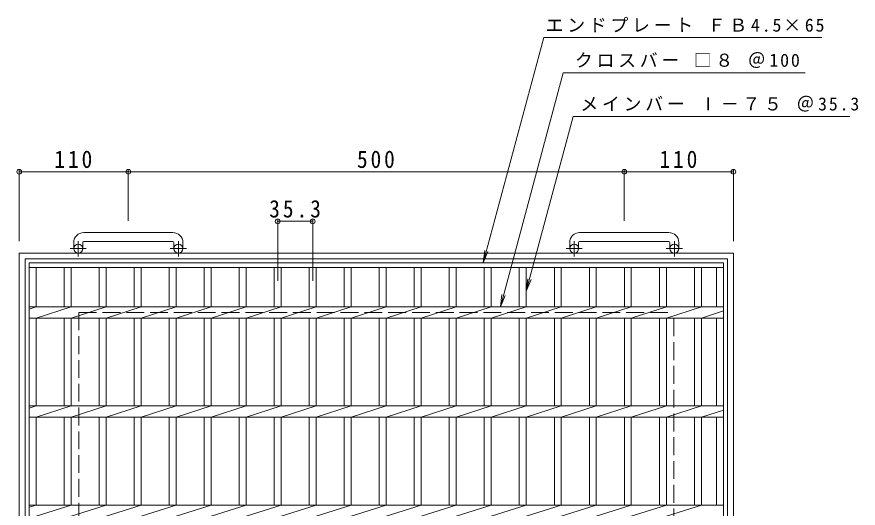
# Model space of a CAD drawing. Units: millimetres at full size, sheet at 1:6. Extents: x -846 to 1060, y -820 to 807.
# Drawn here: x -825 to 23, y 311 to 807 of the extents above; entities that cross this region are included whole.
import ezdxf

# ---------------------------------------------------------------- set-up
doc = ezdxf.new("R2010")
doc.units = ezdxf.units.MM
doc.header["$LTSCALE"] = 6
doc.header["$PDMODE"] = 32
doc.header["$PDSIZE"] = 4.8
doc.linetypes.add('CHAIN1', pattern=[8, 5, -1, 1, -1])
doc.linetypes.add('DASHED3', pattern=[4, 3, -1])
for name, color, linetype, lineweight in [('A-1_ピット', 2, 'Continuous', 9), ('A-2_蓋', 3, 'Continuous', 9), ('A-4_寸法', 7, 'Continuous', 9), ('A-5_仕様文', 7, 'Continuous', 9)]:
    doc.layers.add(name, color=color, linetype=linetype, lineweight=lineweight)
doc.styles.add('ＭＳ ゴシック', font='')
doc.styles.get('ＭＳ ゴシック').set_extended_font_data('MS Gothic')

msp = doc.modelspace()

# ---------------------------------------------------------------- linework, layer by layer
at = {"layer": 'A-1_ピット'}
for p, q in [((-668.064, 589.035), (-758.064, 589.035)), ((-168.059, 589.035), (-258.059, 589.035)), ((-768.063, 579.035), (-768.063, 572.935)), ((-759.064, 579.035), (-759.064, 572.935)), ((-758.064, 580.035), (-668.064, 580.035)), ((-667.064, 579.035), (-667.064, 572.935)), ((-658.064, 579.035), (-658.064, 572.935)), ((-268.058, 579.035), (-268.058, 572.935)), ((-259.059, 579.035), (-259.059, 572.935)), ((-258.059, 580.035), (-168.059, 580.035)), ((-167.059, 579.035), (-167.059, 572.935)), ((-158.059, 579.035), (-158.059, 572.935)), ((-823.066, 568.435), (-103.066, 568.435)), ((-823.066, 568.435), (-823.066, -151.565)), ((-103.066, -151.565), (-103.066, 568.435)), ((-817.066, 562.435), (-109.066, 562.435)), ((-817.066, 562.435), (-817.066, -145.565)), ((-109.066, -145.565), (-109.066, 562.435))]:
    msp.add_line(p, q, dxfattribs=at)
at = {"layer": 'A-1_ピット', "linetype": 'CHAIN1'}
for p, q in [((-763.564, 564.828), (-763.564, 580.426)), ((-662.563, 564.828), (-662.563, 580.426)), ((-263.559, 564.828), (-263.559, 580.426)), ((-162.558, 564.828), (-162.558, 580.426)), ((-755.4, 572.935), (-771.808, 572.935)), ((-654.4, 572.935), (-670.807, 572.935)), ((-255.395, 572.935), (-271.803, 572.935)), ((-154.395, 572.935), (-170.802, 572.935))]:
    msp.add_line(p, q, dxfattribs=at)
at = {"layer": 'A-1_ピット', "linetype": 'DASHED3'}
for p, q in [((-763.066, 508.435), (-163.066, 508.435)), ((-763.066, 508.435), (-763.066, -91.566)), ((-163.066, -91.566), (-163.066, 508.435))]:
    msp.add_line(p, q, dxfattribs=at)
at = {"layer": 'A-1_ピット'}
for centre in [(-763.564, 572.935), (-662.563, 572.935), (-263.559, 572.935), (-162.558, 572.935)]:
    msp.add_circle(centre, 4.5, dxfattribs=at)
for centre, radius, start, end in [((-758.064, 579.035), 10, 90, 180), ((-668.064, 579.035), 10, 0, 90), ((-258.059, 579.035), 10, 90, 180), ((-168.059, 579.035), 10, 0, 90), ((-758.064, 579.035), 1, 90, 180), ((-668.064, 579.035), 1, 0, 90), ((-258.059, 579.035), 1, 90, 180), ((-168.059, 579.035), 1, 0, 90)]:
    msp.add_arc(centre, radius, start, end, dxfattribs=at)
at = {"layer": 'A-2_蓋'}
for p, q in [((-813.066, 558.435), (-113.066, 558.435)), ((-813.066, -141.565), (-813.066, 558.435)), ((-813.066, 553.935), (-113.066, 553.935)), ((-806.066, 514.092), (-806.066, 553.935)), ((-777.766, 514.092), (-777.766, 553.935)), ((-770.766, 514.092), (-770.766, 553.935)), ((-742.466, 514.092), (-742.466, 553.935)), ((-735.466, 514.092), (-735.466, 553.935)), ((-707.166, 514.092), (-707.166, 553.935)), ((-700.166, 514.092), (-700.166, 553.935)), ((-671.866, 514.092), (-671.866, 553.935)), ((-664.866, 514.092), (-664.866, 553.935)), ((-636.566, 514.092), (-636.566, 553.935)), ((-629.566, 514.092), (-629.566, 553.935)), ((-601.266, 514.092), (-601.266, 553.935)), ((-594.266, 514.092), (-594.266, 553.935)), ((-565.966, 514.092), (-565.966, 553.935)), ((-558.966, 514.092), (-558.966, 553.935)), ((-530.666, 514.092), (-530.666, 553.935)), ((-523.666, 514.092), (-523.666, 553.935)), ((-495.366, 514.092), (-495.366, 553.935)), ((-488.366, 514.092), (-488.366, 553.935)), ((-460.066, 514.092), (-460.066, 553.935)), ((-453.066, 514.092), (-453.066, 553.935)), ((-424.766, 514.092), (-424.766, 553.935)), ((-417.766, 514.092), (-417.766, 553.935)), ((-389.466, 514.092), (-389.466, 553.935)), ((-382.466, 514.092), (-382.466, 553.935)), ((-354.166, 514.092), (-354.166, 553.935)), ((-347.166, 514.092), (-347.166, 553.935)), ((-318.866, 514.092), (-318.866, 553.935)), ((-311.866, 514.092), (-311.866, 553.935)), ((-283.566, 514.092), (-283.566, 553.935)), ((-276.566, 514.092), (-276.566, 553.935)), ((-248.266, 514.092), (-248.266, 553.935)), ((-241.266, 514.092), (-241.266, 553.935)), ((-212.966, 514.092), (-212.966, 553.935)), ((-205.966, 514.092), (-205.966, 553.935)), ((-177.666, 514.092), (-177.666, 553.935)), ((-170.666, 514.092), (-170.666, 553.935)), ((-142.366, 514.092), (-142.366, 553.935)), ((-135.366, 514.092), (-135.366, 553.935)), ((-120.066, 514.092), (-120.066, 553.935)), ((-113.066, 558.435), (-113.066, -141.565)), ((-113.066, 514.092), (-813.066, 514.092)), ((-813.066, 511.848), (-806.066, 514.092)), ((-806.066, 502.778), (-770.766, 514.092)), ((-770.766, 502.778), (-735.466, 514.092)), ((-735.466, 502.778), (-700.166, 514.092)), ((-700.166, 502.778), (-664.866, 514.092)), ((-664.866, 502.778), (-629.566, 514.092)), ((-629.566, 502.778), (-594.266, 514.092)), ((-594.266, 502.778), (-558.966, 514.092)), ((-558.966, 502.778), (-523.666, 514.092)), ((-523.666, 502.778), (-488.366, 514.092)), ((-488.366, 502.778), (-453.066, 514.092)), ((-453.066, 502.778), (-417.766, 514.092)), ((-417.766, 502.778), (-382.466, 514.092)), ((-382.466, 502.778), (-347.166, 514.092)), ((-347.166, 502.778), (-311.866, 514.092)), ((-311.866, 502.778), (-276.566, 514.092)), ((-276.566, 502.778), (-241.266, 514.092)), ((-241.266, 502.778), (-205.966, 514.092)), ((-205.966, 502.778), (-170.666, 514.092)), ((-170.666, 502.778), (-135.366, 514.092)), ((-135.366, 502.778), (-113.066, 509.925)), ((-113.066, 502.778), (-813.066, 502.778)), ((-806.066, 414.092), (-806.066, 502.778)), ((-777.766, 414.092), (-777.766, 502.778)), ((-770.766, 414.092), (-770.766, 502.778)), ((-742.466, 414.092), (-742.466, 502.778)), ((-735.466, 414.092), (-735.466, 502.778)), ((-707.166, 414.092), (-707.166, 502.778)), ((-700.166, 414.092), (-700.166, 502.778)), ((-671.866, 414.092), (-671.866, 502.778)), ((-664.866, 414.092), (-664.866, 502.778)), ((-636.566, 414.092), (-636.566, 502.778)), ((-629.566, 414.092), (-629.566, 502.778)), ((-601.266, 414.092), (-601.266, 502.778)), ((-594.266, 414.092), (-594.266, 502.778)), ((-565.966, 414.092), (-565.966, 502.778)), ((-558.966, 414.092), (-558.966, 502.778)), ((-530.666, 414.092), (-530.666, 502.778)), ((-523.666, 414.092), (-523.666, 502.778)), ((-495.366, 414.092), (-495.366, 502.778)), ((-488.366, 414.092), (-488.366, 502.778)), ((-460.066, 414.092), (-460.066, 502.778)), ((-453.066, 414.092), (-453.066, 502.778)), ((-424.766, 414.092), (-424.766, 502.778)), ((-417.766, 414.092), (-417.766, 502.778)), ((-389.466, 414.092), (-389.466, 502.778)), ((-382.466, 414.092), (-382.466, 502.778)), ((-354.166, 414.092), (-354.166, 502.778)), ((-347.166, 414.092), (-347.166, 502.778)), ((-318.866, 414.092), (-318.866, 502.778)), ((-311.866, 414.092), (-311.866, 502.778)), ((-283.566, 414.092), (-283.566, 502.778)), ((-276.566, 414.092), (-276.566, 502.778)), ((-248.266, 414.092), (-248.266, 502.778)), ((-241.266, 414.092), (-241.266, 502.778)), ((-212.966, 414.092), (-212.966, 502.778)), ((-205.966, 414.092), (-205.966, 502.778)), ((-177.666, 414.092), (-177.666, 502.778)), ((-170.666, 414.092), (-170.666, 502.778)), ((-142.366, 414.092), (-142.366, 502.778)), ((-135.366, 414.092), (-135.366, 502.778)), ((-120.066, 414.092), (-120.066, 502.778)), ((-113.066, 414.092), (-813.066, 414.092)), ((-813.066, 411.848), (-806.066, 414.092)), ((-806.066, 402.778), (-770.766, 414.092)), ((-770.766, 402.778), (-735.466, 414.092)), ((-735.466, 402.778), (-700.166, 414.092)), ((-700.166, 402.778), (-664.866, 414.092)), ((-664.866, 402.778), (-629.566, 414.092)), ((-629.566, 402.778), (-594.266, 414.092)), ((-594.266, 402.778), (-558.966, 414.092)), ((-558.966, 402.778), (-523.666, 414.092)), ((-523.666, 402.778), (-488.366, 414.092)), ((-488.366, 402.778), (-453.066, 414.092)), ((-453.066, 402.778), (-417.766, 414.092)), ((-417.766, 402.778), (-382.466, 414.092)), ((-382.466, 402.778), (-347.166, 414.092)), ((-347.166, 402.778), (-311.866, 414.092)), ((-311.866, 402.778), (-276.566, 414.092)), ((-276.566, 402.778), (-241.266, 414.092)), ((-241.266, 402.778), (-205.966, 414.092)), ((-205.966, 402.778), (-170.666, 414.092)), ((-170.666, 402.778), (-135.366, 414.092)), ((-135.366, 402.778), (-113.066, 409.925)), ((-113.066, 402.778), (-813.066, 402.778)), ((-806.066, 314.092), (-806.066, 402.778)), ((-777.766, 314.092), (-777.766, 402.778)), ((-770.766, 314.092), (-770.766, 402.778)), ((-742.466, 314.092), (-742.466, 402.778)), ((-735.466, 314.092), (-735.466, 402.778)), ((-707.166, 314.092), (-707.166, 402.778)), ((-700.166, 314.092), (-700.166, 402.778)), ((-671.866, 314.092), (-671.866, 402.778)), ((-664.866, 314.092), (-664.866, 402.778)), ((-636.566, 314.092), (-636.566, 402.778)), ((-629.566, 314.092), (-629.566, 402.778)), ((-601.266, 314.092), (-601.266, 402.778)), ((-594.266, 314.092), (-594.266, 402.778)), ((-565.966, 314.092), (-565.966, 402.778)), ((-558.966, 314.092), (-558.966, 402.778)), ((-530.666, 314.092), (-530.666, 402.778)), ((-523.666, 314.092), (-523.666, 402.778)), ((-495.366, 314.092), (-495.366, 402.778)), ((-488.366, 314.092), (-488.366, 402.778)), ((-460.066, 314.092), (-460.066, 402.778)), ((-453.066, 314.092), (-453.066, 402.778)), ((-424.766, 314.092), (-424.766, 402.778)), ((-417.766, 314.092), (-417.766, 402.778)), ((-389.466, 314.092), (-389.466, 402.778)), ((-382.466, 314.092), (-382.466, 402.778)), ((-354.166, 314.092), (-354.166, 402.778)), ((-347.166, 314.092), (-347.166, 402.778)), ((-318.866, 314.092), (-318.866, 402.778)), ((-311.866, 314.092), (-311.866, 402.778)), ((-283.566, 314.092), (-283.566, 402.778)), ((-276.566, 314.092), (-276.566, 402.778)), ((-248.266, 314.092), (-248.266, 402.778)), ((-241.266, 314.092), (-241.266, 402.778)), ((-212.966, 314.092), (-212.966, 402.778)), ((-205.966, 314.092), (-205.966, 402.778)), ((-177.666, 314.092), (-177.666, 402.778)), ((-170.666, 314.092), (-170.666, 402.778)), ((-142.366, 314.092), (-142.366, 402.778)), ((-135.366, 314.092), (-135.366, 402.778)), ((-120.066, 314.092), (-120.066, 402.778)), ((-113.066, 314.092), (-813.066, 314.092)), ((-813.066, 311.848), (-806.066, 314.092)), ((-806.066, 302.778), (-770.766, 314.092)), ((-770.766, 302.778), (-735.466, 314.092)), ((-735.466, 302.778), (-700.166, 314.092)), ((-700.166, 302.778), (-664.866, 314.092)), ((-664.866, 302.778), (-629.566, 314.092)), ((-629.566, 302.778), (-594.266, 314.092)), ((-594.266, 302.778), (-558.966, 314.092)), ((-558.966, 302.778), (-523.666, 314.092)), ((-523.666, 302.778), (-488.366, 314.092)), ((-488.366, 302.778), (-453.066, 314.092)), ((-453.066, 302.778), (-417.766, 314.092)), ((-417.766, 302.778), (-382.466, 314.092)), ((-382.466, 302.778), (-347.166, 314.092)), ((-347.166, 302.778), (-311.866, 314.092)), ((-311.866, 302.778), (-276.566, 314.092)), ((-276.566, 302.778), (-241.266, 314.092)), ((-241.266, 302.778), (-205.966, 314.092)), ((-205.966, 302.778), (-170.666, 314.092)), ((-170.666, 302.778), (-135.366, 314.092))]:
    msp.add_line(p, q, dxfattribs=at)
at = {"layer": 'A-4_寸法'}
for p, q in [((-823.066, 652.235), (-823.066, 580.435)), ((-823.066, 650.435), (-713.064, 650.435)), ((-713.064, 652.235), (-713.064, 601.035)), ((-713.064, 650.435), (-213.059, 650.435)), ((-213.059, 652.235), (-213.059, 601.035)), ((-213.059, 650.435), (-103.066, 650.435)), ((-103.066, 652.235), (-103.066, 580.435)), ((-562.466, 602.235), (-562.466, 540.435)), ((-527.166, 602.235), (-527.166, 540.435)), ((-562.466, 600.435), (-527.166, 600.435))]:
    msp.add_line(p, q, dxfattribs=at)
for p in [(-823.066, 650.435), (-713.064, 650.435), (-213.059, 650.435), (-103.066, 650.435), (-562.466, 600.435), (-527.166, 600.435)]:
    msp.add_point(p, dxfattribs=at)
at = {"layer": 'A-5_仕様文'}
for p, q in [((-355.24, 558.435), (-294.232, 786.118)), ((-294.232, 786.118), (-13.881, 786.118)), ((-338.016, 514.092), (-274.757, 750.178)), ((-274.757, 750.178), (-30.755, 750.178)), ((-311.866, 530.058), (-264.691, 706.118)), ((-264.691, 706.118), (14.203, 706.118)), ((-355.24, 558.435), (-353.608, 570.828)), ((-355.24, 558.435), (-350.456, 569.983)), ((-311.866, 530.058), (-310.235, 542.451)), ((-311.866, 530.058), (-307.082, 541.607)), ((-338.016, 514.092), (-336.385, 526.485)), ((-338.016, 514.092), (-333.233, 525.641))]:
    msp.add_line(p, q, dxfattribs=at)

# ---------------------------------------------------------------- texts
at = {"layer": 'A-4_寸法', "color": 2, "char_height": 17.6, "attachment_point": 7, "style": 'ＭＳ ゴシック'}
for s, insert in [('\\T1.27;\\W0.9;110', (-787.565, 654.035)), ('\\T1.27;\\W0.9;500', (-482.561, 654.035)), ('\\T1.27;\\W0.9;110', (-177.562, 654.035)), ('\\T1.28;\\W0.9;35.3', (-571.066, 604.035))]:
    msp.add_mtext(s, dxfattribs=dict(at, insert=insert))
at = {"layer": 'A-5_仕様文', "char_height": 13.2, "attachment_point": 7, "style": 'ＭＳ ゴシック'}
for s, insert in [('\\T1.21;エンドプレート\\~ＦＢ4.5×65', (-292.325, 791.118)), ('\\T1.21;クロスバー\\~□８\\~＠100', (-262.816, 755.178)), ('\\T1.21;メインバー\\~Ⅰ－７５\\~＠35.3', (-257.297, 711.118))]:
    msp.add_mtext(s, dxfattribs=dict(at, insert=insert))

doc.saveas('drawing.dxf')
